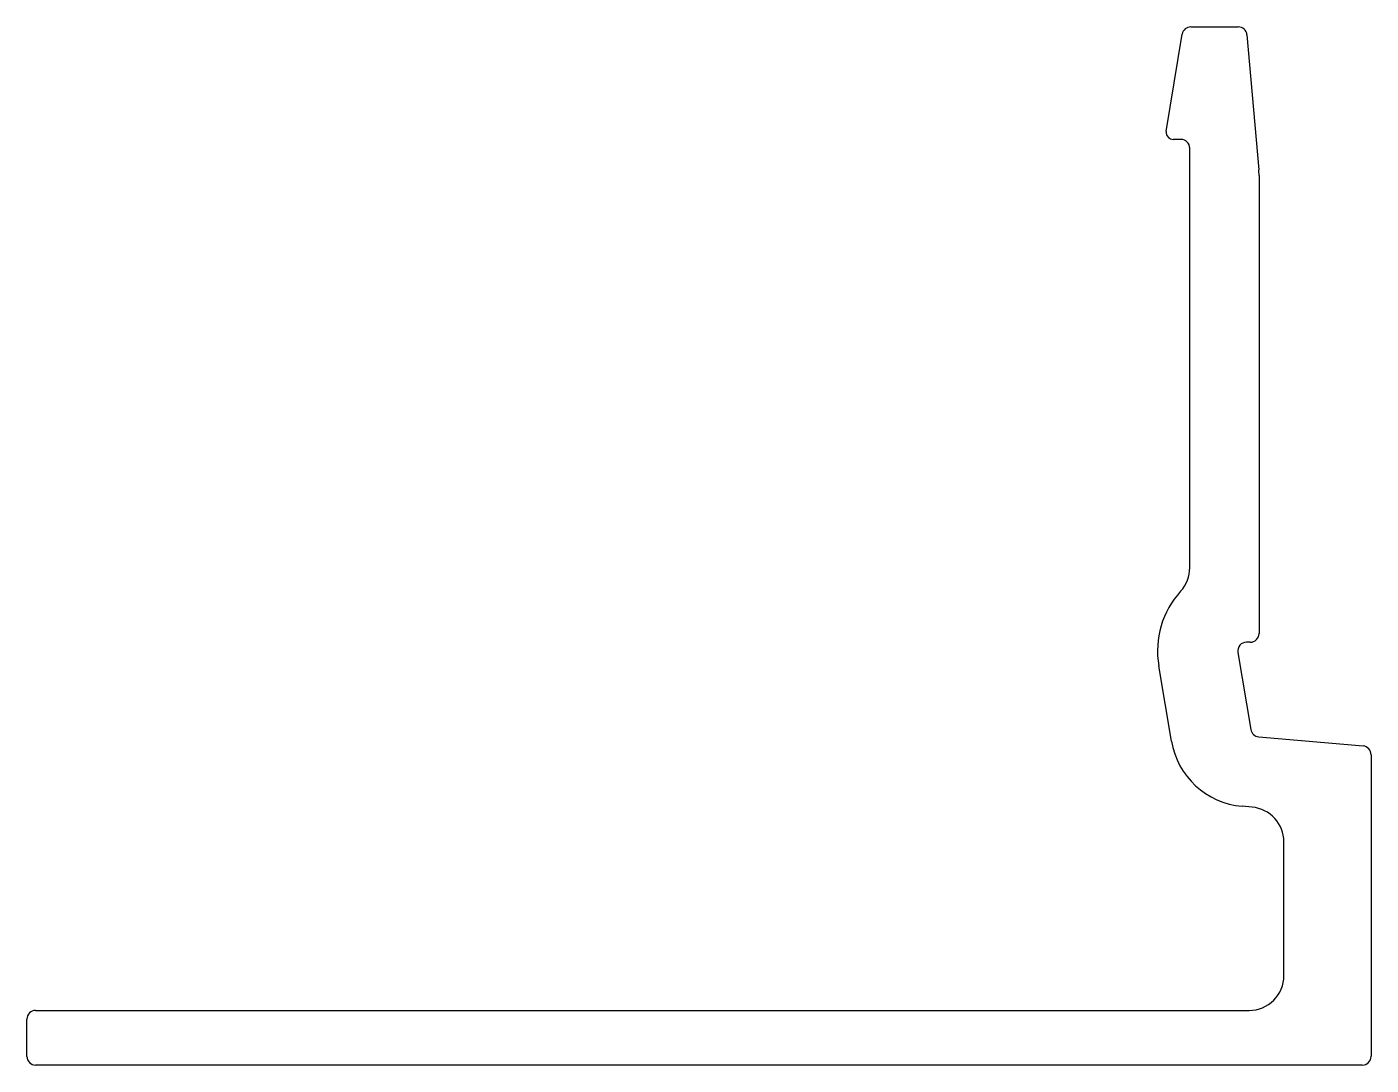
# Model space of a CAD drawing. Header units: inches. Extents: x -19.1 to 19.4, y 0.1 to 29.9.
import ezdxf

# ---------------------------------------------------------------- set-up
doc = ezdxf.new("R2010")
doc.units = ezdxf.units.IN
doc.header["$MEASUREMENT"] = 0
doc.layers.add('BEAD', color=152, linetype='Continuous')

msp = doc.modelspace()

# ---------------------------------------------------------------- linework, layer by layer
at = {"layer": 'BEAD', "color": 7, "lineweight": -2}
for p, q in [((13.545, 26.909), (14.002, 29.705)), ((14.249, 29.915), (15.611, 29.915)), ((15.86, 29.687), (16.199, 25.816)), ((13.968, 26.685), (13.744, 26.685)), ((14.218, 14.399), (14.218, 26.435)), ((16.206, 25.654), (16.206, 12.516)), ((15.599, 11.968), (15.971, 9.758)), ((15.953, 12.263), (15.848, 12.263)), ((13.695, 9.426), (13.331, 11.586)), ((16.198, 9.547), (19.189, 9.286)), ((19.42, 9.034), (19.42, 0.383)), ((16.007, 7.53), (15.72, 7.555)), ((16.919, 2.7), (16.919, 6.534)), ((-18.876, 1.7), (15.919, 1.7)), ((-19.126, 0.38), (-19.126, 1.45)), ((19.167, 0.13), (-18.876, 0.13))]:
    msp.add_line(p, q, dxfattribs=at)
for centre, radius, start, end in [((14.249, 29.665), 0.25, 90, 170.7173), ((15.611, 29.665), 0.25, 5, 90), ((13.744, 26.885), 0.2, 173.0001, 184.9024), ((13.744, 26.885), 0.2, 184.9024, 270.0001), ((13.968, 26.435), 0.25, 0, 90), ((14.356, 25.654), 1.85, 360, 5), ((13.218, 14.399), 1, 317.753, 360), ((15.848, 12.01), 2.553, 137.753, 189.5535), ((15.953, 12.516), 0.253, 270, 360), ((15.848, 12.01), 0.253, 90, 189.5535), ((16.22, 9.8), 0.253, 189.5535, 265), ((15.916, 9.8), 2.253, 189.5535, 265), ((19.167, 9.034), 0.253, 0, 85), ((15.919, 6.534), 1, 0, 85), ((15.919, 2.7), 1, 270, 0), ((-18.876, 1.45), 0.25, 90, 180), ((-18.876, 0.38), 0.25, 180, 270), ((19.167, 0.383), 0.253, 270, 360)]:
    msp.add_arc(centre, radius, start, end, dxfattribs=at)

doc.saveas('drawing.dxf')
